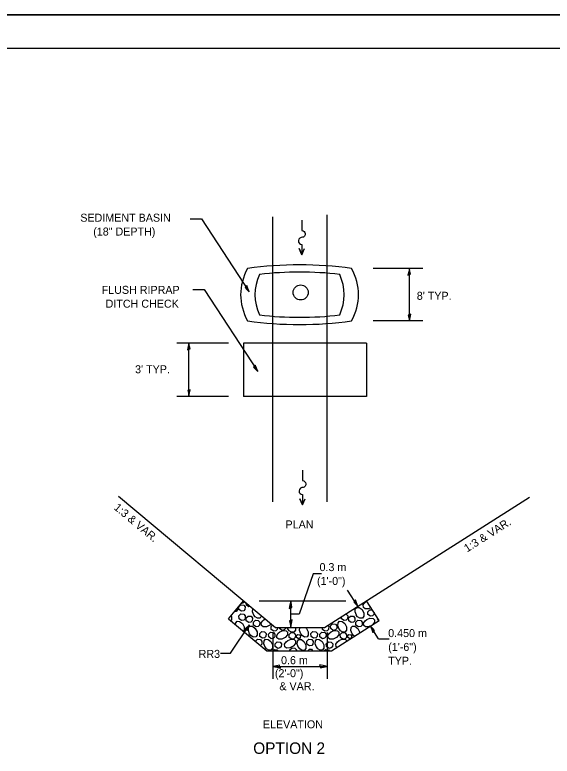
# Model space of a CAD drawing. Extents: x 55427 to 58147, y 39038 to 39478.
# Drawn here: x 57706.9 to 57867.8, y 39255.3 to 39477.5 of the extents above; entities that cross this region are included whole.
import ezdxf

# ---------------------------------------------------------------- set-up
doc = ezdxf.new("R2010")
doc.units = 0
for name, color, linetype in [('Level 21', 7, 'Continuous'), ('Level 42', 7, 'Continuous'), ('Level 43', 7, 'Continuous'), ('Level 48', 7, 'Continuous'), ('Level 51', 7, 'Continuous'), ('Level 52', 7, 'Continuous'), ('Sheets_50 Reference Boundary', 7, 'Continuous'), ('Sheets_General Details', 7, 'Continuous'), ('Sheets_Printer Plotting Border', 7, 'Continuous')]:
    doc.layers.add(name, color=color, linetype=linetype)

msp = doc.modelspace()

# ---------------------------------------------------------------- linework, layer by layer
at = {"layer": 'Level 21'}
msp.add_circle((57792.5, 39394.28), 2.25, dxfattribs=at)
for centre, major_axis, start_param, end_param in [((57792.17, 39372.64), (-59.04, 0), 4.445717, 4.979061), ((57833.56, 39393.62), (-59.04, 0), 6.016514, 6.549857), ((57792.17, 39372.64), (-54.75, 0), 4.491075, 4.933703), ((57750.77, 39393.62), (59.04, 0), 6.016513, 6.549857), ((57833.56, 39393.62), (-54.75, 0), 6.061871, 6.5045), ((57750.77, 39393.62), (54.75, 0), 6.061871, 6.5045), ((57792.17, 39414.6), (-54.75, 0), 1.349482, 1.792111), ((57792.17, 39414.6), (-59.04, 0), 1.304125, 1.837468)]:
    msp.add_ellipse(centre, major_axis=major_axis, ratio=0.5068, start_param=start_param, end_param=end_param, dxfattribs=at)
at = {"layer": 'Level 42'}
for p, q in [((57737.94, 39333.18), (57784.92, 39293.84)), ((57799.65, 39293.84), (57861.03, 39332.91)), ((57796.2, 39309.9), (57792, 39297.84)), ((57798.69, 39309.9), (57796.2, 39309.9)), ((57770.87, 39296.47), (57775.37, 39301.84)), ((57780.04, 39301.84), (57806.02, 39301.84)), ((57789.51, 39293.84), (57789.51, 39301.84)), ((57815.98, 39295.94), (57812.22, 39301.84)), ((57770.87, 39296.47), (57782.38, 39286.84)), ((57792, 39297.84), (57789.51, 39297.84)), ((57784.92, 39293.84), (57799.65, 39293.84)), ((57801.69, 39286.84), (57815.98, 39295.94)), ((57784.13, 39292.38), (57784.13, 39278.49)), ((57800.43, 39292.38), (57800.43, 39278.49)), ((57782.38, 39286.84), (57801.69, 39286.84)), ((57784.13, 39282.16), (57800.43, 39282.16))]:
    msp.add_line(p, q, dxfattribs=at)
for points in [[(57789.03, 39299.55), (57789.47, 39299.74), (57789.9, 39299.81), (57789.71, 39300.69), (57789.51, 39301.84), (57789.29, 39300.62)], [(57789.99, 39296.13), (57789.55, 39295.94), (57789.13, 39295.87), (57789.31, 39294.98), (57789.51, 39293.84), (57789.73, 39295.06)], [(57786.42, 39281.68), (57786.23, 39282.12), (57786.16, 39282.55), (57785.28, 39282.36), (57784.13, 39282.16), (57785.35, 39281.94)], [(57798.15, 39282.64), (57798.33, 39282.2), (57798.4, 39281.78), (57799.29, 39281.97), (57800.43, 39282.16), (57799.21, 39282.39)]]:
    msp.add_lwpolyline(points, close=True, dxfattribs=at)
at = {"layer": 'Level 43'}
for p, q in [((57829.13, 39401.51), (57814.25, 39401.51)), ((57825.06, 39385.74), (57825.06, 39401.51)), ((57829.13, 39385.74), (57814.25, 39385.74)), ((57770.92, 39379.12), (57755.45, 39379.12)), ((57759.02, 39363.12), (57759.02, 39379.12)), ((57770.92, 39363.12), (57755.45, 39363.12)), ((57809.63, 39300.19), (57806.52, 39305.07)), ((57815.81, 39290.47), (57813.39, 39294.28)), ((57815.81, 39290.47), (57819.01, 39290.47))]:
    msp.add_line(p, q, dxfattribs=at)
for points in [[(57824.64, 39399.51), (57825.03, 39399.67), (57825.39, 39399.74), (57825.23, 39400.51), (57825.06, 39401.51), (57824.87, 39400.44)], [(57825.48, 39387.74), (57825.09, 39387.58), (57824.73, 39387.51), (57824.89, 39386.74), (57825.06, 39385.74), (57825.25, 39386.81)], [(57758.6, 39377.12), (57758.99, 39377.28), (57759.36, 39377.35), (57759.2, 39378.12), (57759.02, 39379.12), (57758.83, 39378.05)], [(57759.44, 39365.12), (57759.06, 39364.96), (57758.69, 39364.89), (57758.85, 39364.12), (57759.02, 39363.12), (57759.22, 39364.19)], [(57808.91, 39302.1), (57808.67, 39301.76), (57808.39, 39301.51), (57808.94, 39300.94), (57809.63, 39300.19), (57809.22, 39301.19)], [(57814.11, 39292.37), (57814.34, 39292.72), (57814.62, 39292.97), (57814.07, 39293.53), (57813.39, 39294.28), (57813.8, 39293.28)]]:
    msp.add_lwpolyline(points, close=True, dxfattribs=at)
at = {"layer": 'Level 48'}
msp.add_lwpolyline([(57466.87, 39477.53), (58146.87, 39477.53), (58146.87, 39037.53), (57466.87, 39037.53)], close=True, dxfattribs=at)
at = {"layer": 'Level 51'}
for p, q in [((57759.42, 39416.41), (57762.79, 39416.41)), ((57762.79, 39416.41), (57777.11, 39394.48)), ((57760.21, 39395.18), (57763.58, 39395.18)), ((57763.58, 39395.18), (57779.65, 39370.57)), ((57771.52, 39286.12), (57777.17, 39294.65)), ((57768.44, 39286.12), (57771.52, 39286.12))]:
    msp.add_line(p, q, dxfattribs=at)
for points in [[(57776.36, 39396.38), (57776.13, 39396.04), (57775.86, 39395.78), (57776.41, 39395.22), (57777.11, 39394.48), (57776.69, 39395.48)], [(57778.9, 39372.47), (57778.67, 39372.13), (57778.4, 39371.87), (57778.95, 39371.31), (57779.65, 39370.57), (57779.23, 39371.57)], [(57775.72, 39293.22), (57776.13, 39293.14), (57776.47, 39292.99), (57776.76, 39293.72), (57777.17, 39294.65), (57776.42, 39293.87)]]:
    msp.add_lwpolyline(points, close=True, dxfattribs=at)
at = {"layer": 'Level 52'}
for p, q in [((57784.13, 39331.48), (57784.13, 39416.99)), ((57800.43, 39331.48), (57800.43, 39417.59)), ((57812.22, 39379.12), (57775.37, 39379.12)), ((57775.37, 39379.12), (57775.37, 39363.12)), ((57812.22, 39379.12), (57812.22, 39363.12)), ((57812.22, 39363.12), (57775.37, 39363.12))]:
    msp.add_line(p, q, dxfattribs=at)
for points in [[(57792.84, 39416), (57792.84, 39412.88), (57793.22, 39412.8), (57793.59, 39412.55), (57793.76, 39412.31), (57793.87, 39411.93), (57793.85, 39411.61), (57793.65, 39411.18), (57793.32, 39410.91), (57793.05, 39410.82), (57792.6, 39410.77), (57792.2, 39410.58), (57791.92, 39410.24), (57791.8, 39409.85), (57791.89, 39409.33), (57792.11, 39409.01), (57792.41, 39408.8), (57792.84, 39408.71), (57792.84, 39405.59), (57792, 39407.46), (57792.84, 39405.59), (57793.67, 39407.46)], [(57793.04, 39340.99), (57793.04, 39337.87), (57793.42, 39337.79), (57793.79, 39337.54), (57793.96, 39337.3), (57794.07, 39336.92), (57794.05, 39336.6), (57793.84, 39336.17), (57793.52, 39335.9), (57793.25, 39335.81), (57792.8, 39335.76), (57792.4, 39335.57), (57792.11, 39335.23), (57792, 39334.84), (57792.09, 39334.32), (57792.31, 39334), (57792.6, 39333.79), (57793.03, 39333.7), (57793.04, 39330.58), (57792.2, 39332.45), (57793.04, 39330.58), (57793.87, 39332.45)], [(57774.77, 39298.68), (57774, 39299.22), (57773.96, 39300.07), (57774.57, 39300.66), (57775.44, 39300.57), (57775.88, 39300.05), (57775.82, 39299.2), (57775.43, 39298.81), (57774.77, 39298.68)], [(57774.75, 39301.05), (57774.72, 39301.07)], [(57775.74, 39301.52), (57775.41, 39301.19), (57774.75, 39301.05)], [(57777.01, 39300.05), (57776.25, 39300.57), (57776.22, 39301.13)], [(57813.51, 39299.81), (57812.79, 39299.46), (57811.82, 39299.44), (57811.28, 39299.83), (57811.23, 39300.59), (57811.68, 39301.28), (57812.18, 39301.68)], [(57812.14, 39301.66), (57812.3, 39301.72)], [(57773.52, 39299.64), (57773.53, 39299.13), (57773.15, 39298.6), (57772.62, 39298.56)], [(57777.42, 39300.12), (57777.01, 39300.05)], [(57778.49, 39297.5), (57778.1, 39298.5), (57778.18, 39299.42), (57778.21, 39299.46)], [(57809.18, 39297.5), (57808.79, 39298.5), (57808.87, 39299.42), (57809.28, 39299.86), (57810.03, 39299.84), (57810.87, 39299.18), (57811.38, 39298.16), (57811.4, 39297.2), (57811.02, 39296.65), (57810.25, 39296.6), (57809.56, 39297.04), (57809.16, 39297.54)], [(57813.4, 39297.19), (57812.64, 39297.72), (57812.59, 39298.57), (57813.21, 39299.16), (57813.97, 39299.09)], [(57814.48, 39298.29), (57814.44, 39297.72), (57814.06, 39297.31), (57813.4, 39297.19)], [(57771.57, 39297.31), (57771.73, 39297), (57771.74, 39296.04), (57771.61, 39295.85)], [(57774.8, 39295.93), (57774.04, 39296.46), (57773.99, 39297.31), (57774.61, 39297.9), (57775.47, 39297.82), (57775.9, 39297.3), (57775.85, 39296.46), (57775.46, 39296.05), (57774.8, 39295.93)], [(57776.96, 39295.3), (57776.2, 39295.83), (57776.15, 39296.68), (57776.76, 39297.27), (57777.63, 39297.19), (57778.06, 39296.66), (57778.01, 39295.83), (57777.62, 39295.42), (57776.96, 39295.3)], [(57780.71, 39297.37), (57780.71, 39297.2), (57780.33, 39296.65), (57779.55, 39296.6), (57778.87, 39297.04), (57778.47, 39297.54)], [(57783.58, 39294.96), (57783.25, 39294.54), (57782.23, 39294.03), (57781.27, 39294.02), (57780.72, 39294.4), (57780.67, 39295.16), (57781.11, 39295.85), (57781.61, 39296.26)], [(57781.57, 39296.23), (57781.91, 39296.36)], [(57805.49, 39295.93), (57804.74, 39296.46), (57804.7, 39297.05)], [(57805.94, 39297.84), (57806.16, 39297.82), (57806.59, 39297.3), (57806.54, 39296.46), (57806.15, 39296.05), (57805.49, 39295.93)], [(57807.65, 39295.3), (57806.89, 39295.83), (57806.84, 39296.68), (57807.46, 39297.27), (57808.32, 39297.19), (57808.76, 39296.66), (57808.7, 39295.83), (57808.32, 39295.42), (57807.65, 39295.3)], [(57813.24, 39294.19), (57812.92, 39294.03), (57811.96, 39294.02), (57811.42, 39294.4), (57811.36, 39295.16), (57811.8, 39295.85), (57812.3, 39296.26)], [(57812.27, 39296.23), (57813.26, 39296.62), (57814.19, 39296.54), (57814.62, 39296.13), (57814.61, 39295.39), (57814.1, 39294.74)], [(57815.57, 39296.35), (57815.33, 39296.95)], [(57815.93, 39295.9), (57815.54, 39296.39)], [(57772.99, 39294.7), (57773.04, 39295.26), (57773.45, 39295.69), (57774.19, 39295.68), (57775.04, 39295.02), (57775.55, 39293.99), (57775.56, 39293.03), (57775.35, 39292.73)], [(57777.22, 39291.89), (57776.83, 39292.89), (57776.9, 39293.8), (57777.32, 39294.24), (57778.06, 39294.23), (57778.91, 39293.57), (57779.42, 39292.54), (57779.44, 39291.57), (57779.05, 39291.04), (57778.28, 39290.98), (57777.6, 39291.43), (57777.2, 39291.93)], [(57779.13, 39294.05), (57778.38, 39294.58), (57778.32, 39295.44), (57778.94, 39296.02), (57779.8, 39295.94), (57780.24, 39295.42), (57780.18, 39294.57), (57779.79, 39294.18), (57779.13, 39294.05)], [(57784.43, 39292.73), (57783.67, 39293.27), (57783.63, 39294.12), (57784.07, 39294.55)], [(57785.52, 39293.84), (57785.47, 39293.26), (57785.09, 39292.86), (57784.43, 39292.73)], [(57786.93, 39292.97), (57786.17, 39293.5), (57786.15, 39293.84)], [(57788, 39293.84), (57787.97, 39293.5), (57787.59, 39293.09), (57786.93, 39292.97)], [(57788.7, 39293.35), (57788.5, 39293.84)], [(57790.9, 39293.84), (57790.91, 39293.03), (57790.52, 39292.49), (57789.76, 39292.43), (57789.07, 39292.88), (57788.67, 39293.39)], [(57792.57, 39291.89), (57792.17, 39292.89), (57792.25, 39293.8), (57792.29, 39293.84)], [(57793.91, 39293.84), (57794.26, 39293.57), (57794.77, 39292.54), (57794.79, 39291.57), (57794.4, 39291.04), (57793.63, 39290.98), (57792.94, 39291.43), (57792.54, 39291.93)], [(57799.78, 39292.73), (57799.01, 39293.27), (57798.99, 39293.84)], [(57800.59, 39294.44), (57800.89, 39294.1), (57800.82, 39293.26), (57800.44, 39292.86), (57799.78, 39292.73)], [(57802.27, 39292.97), (57801.52, 39293.5), (57801.47, 39294.35), (57802.08, 39294.95), (57802.94, 39294.87), (57803.38, 39294.34), (57803.32, 39293.5), (57802.93, 39293.09), (57802.27, 39292.97)], [(57804.04, 39293.35), (57803.65, 39294.35), (57803.73, 39295.26), (57804.14, 39295.69), (57804.88, 39295.68), (57805.73, 39295.02), (57806.24, 39293.99), (57806.26, 39293.03), (57805.87, 39292.49), (57805.11, 39292.43), (57804.41, 39292.88), (57804.01, 39293.39)], [(57807.91, 39291.89), (57807.52, 39292.89), (57807.6, 39293.8), (57808.01, 39294.24), (57808.75, 39294.23), (57809.6, 39293.57), (57810.12, 39292.54), (57810.12, 39292.21)], [(57809.82, 39294.05), (57809.07, 39294.58), (57809.01, 39295.44), (57809.64, 39296.02), (57810.49, 39295.94), (57810.94, 39295.42), (57810.87, 39294.57), (57810.49, 39294.18), (57809.82, 39294.05)], [(57776.62, 39291.66), (57776.79, 39291.65), (57777.05, 39291.32), (57777.05, 39291.3)], [(57781.04, 39290.62), (57780.27, 39291.16), (57780.23, 39292.02), (57780.84, 39292.61), (57781.71, 39292.52), (57782.15, 39291.99), (57782.08, 39291.15), (57781.7, 39290.76), (57781.04, 39290.62)], [(57783.67, 39290.48), (57782.92, 39291.01), (57782.86, 39291.86), (57783.48, 39292.46), (57784.34, 39292.37), (57784.78, 39291.84), (57784.72, 39291), (57784.34, 39290.61), (57783.67, 39290.48)], [(57786.23, 39292.51), (57787.22, 39292.91), (57788.15, 39292.83), (57788.58, 39292.42), (57788.56, 39291.67), (57787.9, 39290.83), (57786.88, 39290.31), (57785.92, 39290.3), (57785.38, 39290.69), (57785.32, 39291.46), (57785.76, 39292.14), (57786.26, 39292.54)], [(57789.81, 39290.3), (57789.05, 39290.84), (57789.01, 39291.69), (57789.62, 39292.29), (57790.48, 39292.2), (57790.92, 39291.67), (57790.86, 39290.83), (57790.47, 39290.43), (57789.81, 39290.3)], [(57791.74, 39290.5), (57791.28, 39290.83), (57791.25, 39291.34), (57791.62, 39291.69), (57792.14, 39291.65), (57792.4, 39291.32), (57792.37, 39290.82), (57792.13, 39290.58), (57791.74, 39290.5)], [(57796.38, 39290.62), (57795.62, 39291.16), (57795.58, 39292.02), (57796.19, 39292.61), (57797.05, 39292.52), (57797.49, 39291.99), (57797.43, 39291.15), (57797.04, 39290.76), (57796.38, 39290.62)], [(57799.02, 39290.48), (57798.26, 39291.01), (57798.21, 39291.86), (57798.82, 39292.46), (57799.69, 39292.37), (57800.13, 39291.84), (57800.07, 39291), (57799.68, 39290.61), (57799.02, 39290.48)], [(57801.57, 39292.51), (57802.57, 39292.91), (57803.49, 39292.83), (57803.93, 39292.42), (57803.91, 39291.67), (57803.25, 39290.83), (57802.22, 39290.31), (57801.26, 39290.3), (57800.72, 39290.69), (57800.67, 39291.46), (57801.11, 39292.14), (57801.61, 39292.54)], [(57805.16, 39290.3), (57804.4, 39290.84), (57804.35, 39291.69), (57804.97, 39292.29), (57805.83, 39292.2), (57806.27, 39291.67), (57806.2, 39290.83), (57805.82, 39290.43), (57805.16, 39290.3)], [(57807.08, 39290.5), (57806.63, 39290.83), (57806.59, 39291.34), (57806.97, 39291.69), (57807.49, 39291.65), (57807.74, 39291.32), (57807.71, 39290.82), (57807.48, 39290.58), (57807.08, 39290.5)], [(57808.59, 39291.23), (57808.29, 39291.43), (57807.89, 39291.93)], [(57779, 39289.67), (57779, 39289.7), (57779.61, 39290.3), (57780.47, 39290.21), (57780.9, 39289.68), (57780.85, 39288.84), (57780.46, 39288.45), (57780.46, 39288.45)], [(57781.88, 39287.95), (57781.49, 39288.95), (57781.57, 39289.87), (57781.98, 39290.3), (57782.73, 39290.28), (57783.57, 39289.62), (57784.08, 39288.6), (57784.1, 39287.64), (57783.71, 39287.1), (57782.95, 39287.04), (57782.26, 39287.48), (57781.85, 39287.99)], [(57785.64, 39287.56), (57784.87, 39288.1), (57784.83, 39288.95), (57785.44, 39289.54), (57786.31, 39289.45), (57786.74, 39288.93), (57786.68, 39288.08), (57786.3, 39287.69), (57785.64, 39287.56)], [(57788.61, 39289.89), (57789.61, 39290.29), (57790.53, 39290.21), (57790.96, 39289.8), (57790.95, 39289.05), (57790.28, 39288.21), (57789.26, 39287.69), (57788.3, 39287.68), (57787.76, 39288.06), (57787.7, 39288.84), (57788.14, 39289.52), (57788.65, 39289.92)], [(57791.86, 39287.85), (57791.46, 39288.85), (57791.54, 39289.77), (57791.96, 39290.2), (57792.7, 39290.19), (57793.55, 39289.52), (57794.06, 39288.51), (57794.08, 39287.54), (57793.69, 39287), (57792.92, 39286.95), (57792.23, 39287.39), (57791.83, 39287.89)], [(57795.15, 39288.31), (57794.39, 39288.85), (57794.34, 39289.7), (57794.96, 39290.3), (57795.81, 39290.21), (57796.25, 39289.68), (57796.19, 39288.84), (57795.81, 39288.45), (57795.15, 39288.31)], [(57797.23, 39287.95), (57796.84, 39288.95), (57796.92, 39289.87), (57797.33, 39290.3), (57798.07, 39290.28), (57798.92, 39289.62), (57799.43, 39288.6), (57799.44, 39287.64), (57799.06, 39287.1), (57798.29, 39287.04), (57797.61, 39287.48), (57797.2, 39287.99)], [(57800.99, 39287.56), (57800.22, 39288.1), (57800.17, 39288.95), (57800.79, 39289.54), (57801.65, 39289.45), (57802.09, 39288.93), (57802.03, 39288.08), (57801.65, 39287.69), (57800.99, 39287.56)], [(57803.35, 39287.89), (57803.1, 39288.06), (57803.05, 39288.84), (57803.49, 39289.52), (57803.99, 39289.92)], [(57803.95, 39289.89), (57804.95, 39290.29), (57805.88, 39290.21), (57806.31, 39289.8), (57806.31, 39289.78)], [(57784.21, 39286.84), (57784.61, 39287.23), (57785.47, 39287.14), (57785.72, 39286.84)], [(57789.31, 39286.84), (57789.3, 39287.1), (57789.91, 39287.69), (57790.77, 39287.6), (57791.21, 39287.09), (57791.19, 39286.84)], [(57794.83, 39286.84), (57794.82, 39287.02), (57795.19, 39287.38), (57795.71, 39287.33), (57795.97, 39287.01), (57795.96, 39286.84)], [(57799.56, 39286.84), (57799.96, 39287.23), (57800.82, 39287.14), (57801.07, 39286.84)]]:
    msp.add_lwpolyline(points, dxfattribs=at)
at = {"layer": 'Sheets_50 Reference Boundary'}
msp.add_lwpolyline([(57506.87, 39467.52), (58136.87, 39467.52), (58136.87, 39067.53), (57506.87, 39067.53)], close=True, dxfattribs=at)
at = {"layer": 'Sheets_General Details'}
msp.add_line((58146.87, 39477.53), (57466.87, 39477.53), dxfattribs=at)
msp.add_lwpolyline([(57506.87, 39467.53), (58136.87, 39467.53), (58136.87, 39047.53), (57506.87, 39047.53)], close=True, dxfattribs=at)
at = {"layer": 'Sheets_Printer Plotting Border'}
msp.add_lwpolyline([(57466.87, 39037.53), (58146.87, 39037.53), (58146.87, 39477.53), (57466.87, 39477.53)], close=True, dxfattribs=at)

# ---------------------------------------------------------------- texts
at = {"layer": 'Level 42'}
for rotation, p in [(320.0581, (57736.34, 39329.46)), (32.4774, (57842.37, 39316.3))]:
    msp.add_text('1:3 & VAR.', height=2.4, rotation=rotation, dxfattribs=at).set_placement(p)
for s, height, p in [('0.3 m', 2.4, (57798.15, 39310.74)), ('(1\'-0")', 2.4, (57797.39, 39306.59)), ('0.6 m', 2.4, (57786.62, 39282.83)), ('(2\'-0")', 2.4, (57784.78, 39278.93)), ('& VAR.', 2.4, (57786.12, 39275.03)), ('OPTION 2', 3.45, (57778.28, 39255.93))]:
    msp.add_text(s, height=height, dxfattribs=at).set_placement(p)
at = {"layer": 'Level 43'}
for s, p in [("8' TYP.", (57827.28, 39392.08)), ("3' TYP.", (57742.9, 39370.06)), ('0.450 m', (57818.72, 39290.96)), ('(1\'-6")', (57818.72, 39286.81)), ('TYP.', (57818.72, 39282.66))]:
    msp.add_text(s, height=2.4, dxfattribs=at).set_placement(p)
at = {"layer": 'Level 51'}
for s, p in [('SEDIMENT BASIN', (57726.49, 39415.5)), ('(18" DEPTH)', (57730.36, 39411.35)), ('FLUSH RIPRAP', (57732.89, 39393.87)), ('DITCH CHECK', (57734.07, 39389.72)), ('PLAN', (57787.96, 39323.53)), ('RR3', (57761.93, 39284.72)), ('ELEVATION', (57781.17, 39263.6))]:
    msp.add_text(s, height=2.4, dxfattribs=at).set_placement(p)

doc.saveas('drawing.dxf')
